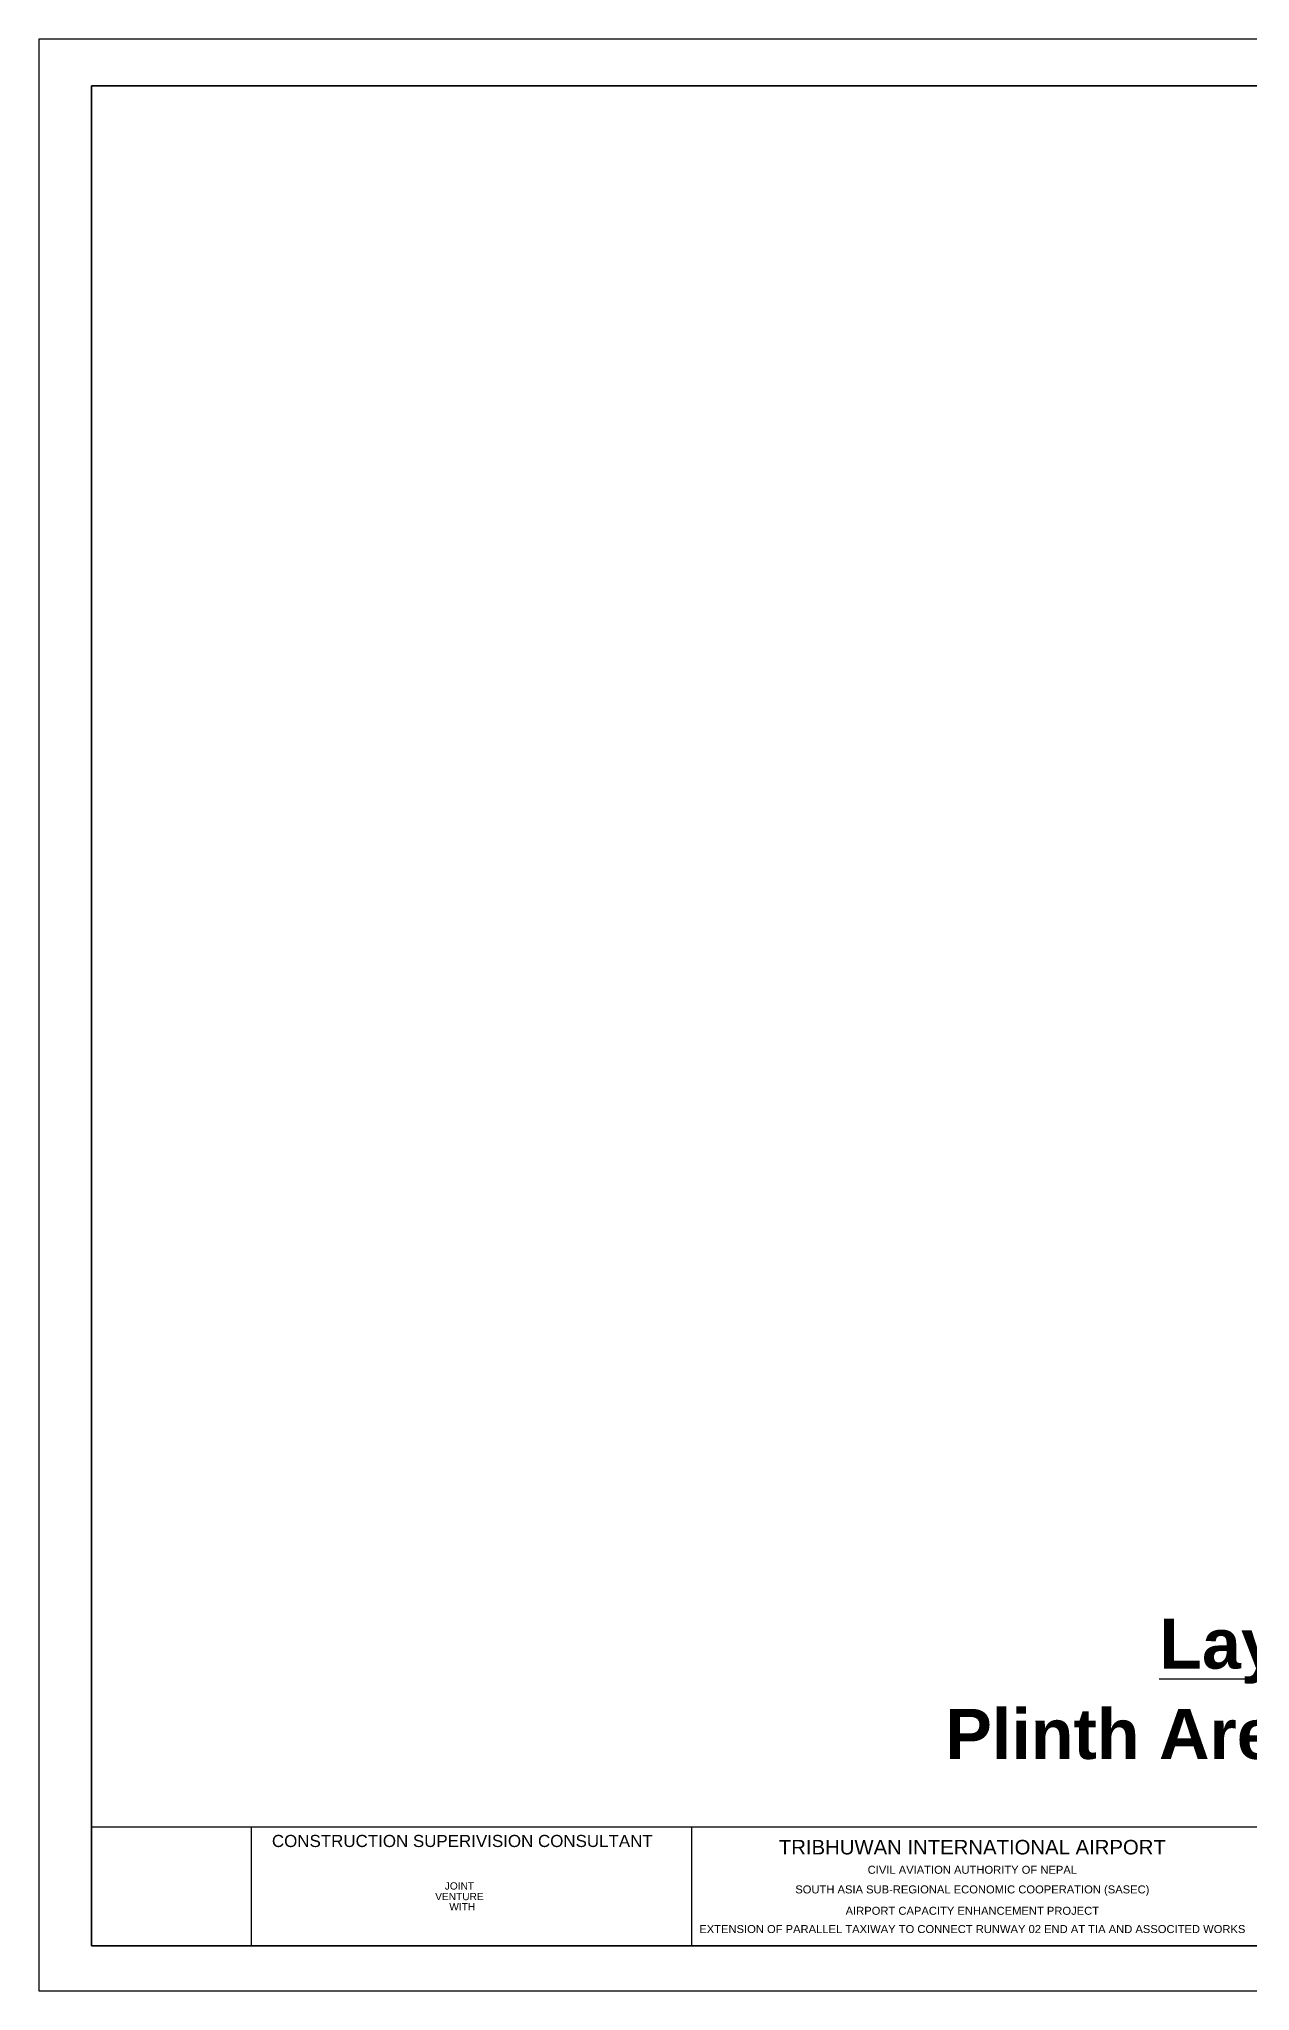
# Model space of a CAD drawing. Header units: metres. Extents: x 428 to 3974, y -4076 to 3914.
# Drawn here: x 879.27 to 888.48, y -378.7 to -363.85 of the extents above; entities that cross this region are included whole.
import ezdxf
from ezdxf.enums import TextEntityAlignment as Align

# ---------------------------------------------------------------- set-up
doc = ezdxf.new("R2010")
doc.units = ezdxf.units.M
doc.header["$MEASUREMENT"] = 0
doc.layers.add('Dimension', color=7, linetype='Continuous')
doc.layers.add('Frame', color=7, linetype='Continuous')
doc.styles.add('ARIAL', font='arial.ttf')
doc.styles.add('labor camp', font='arial.ttf')

msp = doc.modelspace()

# ---------------------------------------------------------------- linework, layer by layer
at = {"layer": 'Defpoints', "color": 3}
msp.add_lwpolyline([(900.27, -378.699), (900.27, -363.849), (879.27, -363.849), (879.27, -378.699)], close=True, dxfattribs=at)
at = {"layer": 'Frame', "color": 6, "linetype": 'Continuous', "lineweight": 35}
for p, q in [((899.901, -364.205), (879.67, -364.205)), ((879.67, -364.205), (879.67, -378.355)), ((879.67, -378.355), (899.901, -378.355))]:
    msp.add_line(p, q, dxfattribs=at)
at = {"layer": 'Frame', "linetype": 'Continuous', "lineweight": 30}
for p, q in [((897.754, -377.452), (879.67, -377.452)), ((880.886, -378.348), (880.886, -377.452)), ((884.236, -378.348), (884.236, -377.452))]:
    msp.add_line(p, q, dxfattribs=at)

# ---------------------------------------------------------------- texts
at = {"layer": 'Dimension', "attachment_point": 1, "style": 'labor camp'}
for s, insert, char_height, width in [('{\\fArial|b1|i0|c222|p34;\\L Layout Plan}', (887.644, -375.866), 0.38096, 3.90069), ('{\\fArial|b1|i0|c0|p34;Plinth Area:  94.21 sqm}', (886.164, -376.553), 0.381, 7.46325)]:
    msp.add_mtext(s, dxfattribs=dict(at, insert=insert, char_height=char_height, width=width))
at = {"layer": 'Frame', "color": 7, "linetype": 'Continuous', "style": 'ARIAL'}
msp.add_text('CONSTRUCTION SUPERIVISION CONSULTANT', height=0.09215, dxfattribs=at).set_placement((881.042, -377.604))
for s, height, p in [('TRIBHUWAN INTERNATIONAL AIRPORT', 0.11058, (886.37, -377.605)), ('CIVIL AVIATION AUTHORITY OF NEPAL', 0.06089, (886.37, -377.777)), ('JOINT ', 0.0552, (882.479, -377.9)), ('SOUTH ASIA SUB-REGIONAL ECONOMIC COOPERATION (SASEC)', 0.06089, (886.37, -377.934)), ('VENTURE ', 0.0552, (882.479, -377.981)), (' WITH', 0.0552, (882.479, -378.058)), ('AIRPORT CAPACITY ENHANCEMENT PROJECT', 0.06089, (886.37, -378.089)), ('EXTENSION OF PARALLEL TAXIWAY TO CONNECT RUNWAY 02 END AT TIA AND ASSOCITED WORKS', 0.06089, (886.37, -378.228))]:
    msp.add_text(s, height=height, dxfattribs=at).set_placement(p, align=Align.MIDDLE)

doc.saveas('drawing.dxf')
